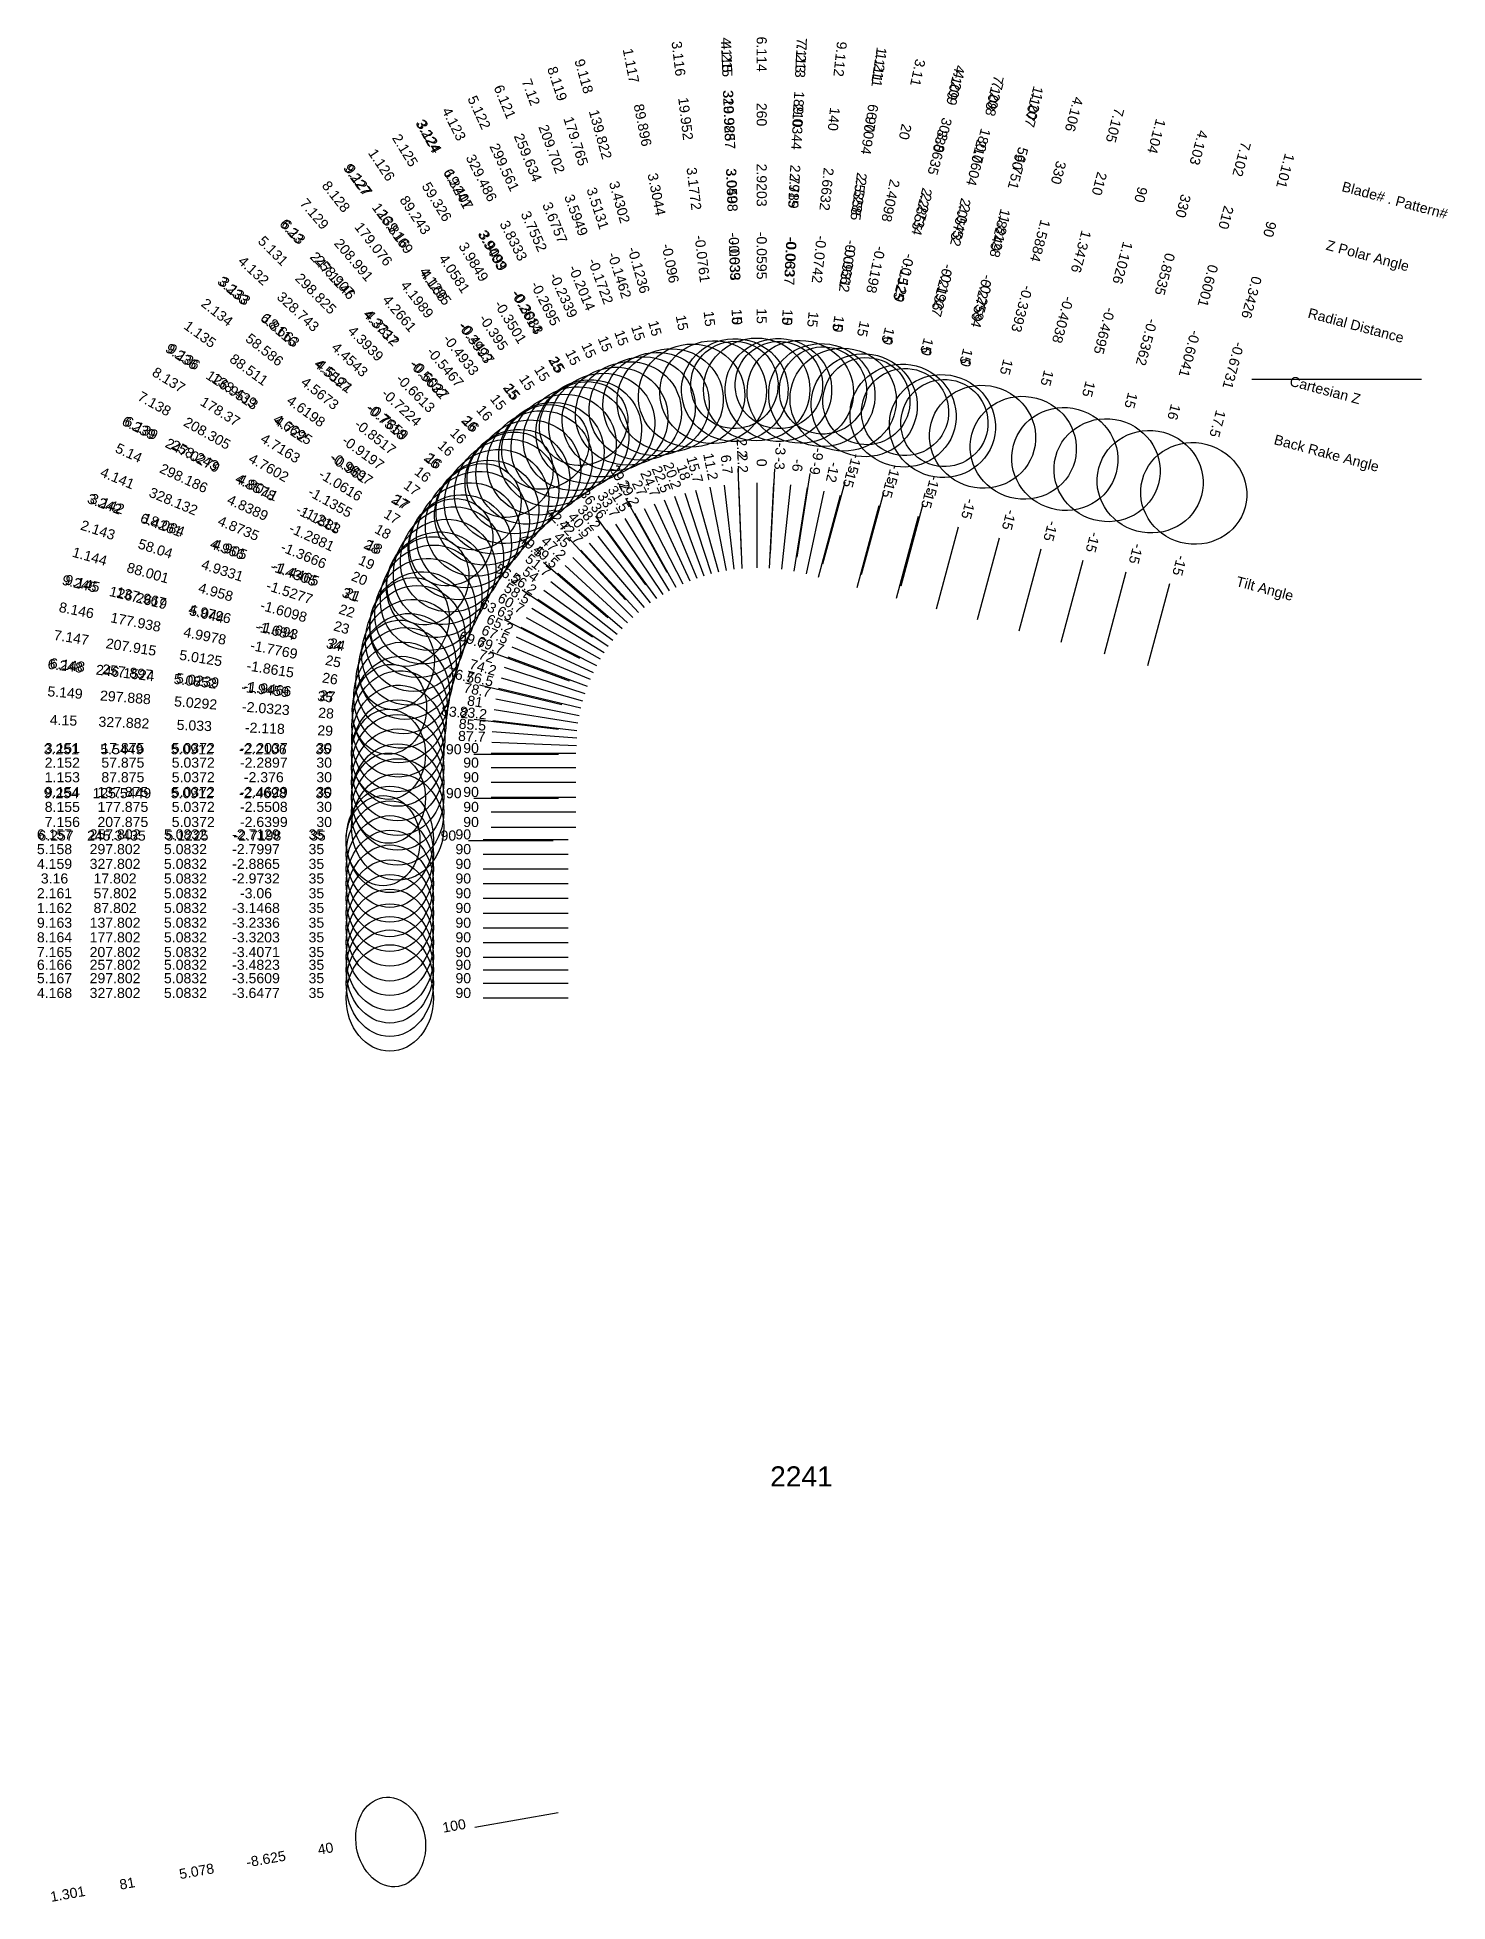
# Model space of a CAD drawing. Header units: inches. Extents: x 28.8 to 37.2, y 9 to 20.
import ezdxf
from ezdxf.enums import TextEntityAlignment as Align

# ---------------------------------------------------------------- set-up
doc = ezdxf.new("R2010")
doc.units = ezdxf.units.IN
doc.header["$MEASUREMENT"] = 0
for name, color, linetype, true_color in [('Blade_1', 30, 'Continuous', 0xff7f00), ('Blade_2', 7, 'Continuous', 0xcccc00), ('Blade_3', 7, 'Continuous', 0x00cc00), ('Blade_4', 7, 'Continuous', 0x00cccc), ('Blade_5', 7, 'Continuous', 0x0066cc), ('Blade_6', 190, 'Continuous', 0x7f00ff), ('Blade_7', 7, 'Continuous', 0xcc00cc), ('Blade_8', 7, 'Continuous', 0xcc0000), ('Blade_9', 7, 'Continuous', 0x7f3f00)]:
    doc.layers.add(name, color=color, linetype=linetype, true_color=true_color)
doc.styles.get("Standard").update_dxf_attribs({"font": 'arial.ttf'})

msp = doc.modelspace()

# ---------------------------------------------------------------- linework, layer by layer
msp.add_line((36, 18), (37, 18))
at = {"layer": 'Blade_1'}
for p, q in [((33.394, 17.445), (33.316, 16.952)), ((32.803, 17.363), (32.901, 16.873)), ((33.378, 17.362), (33.3, 16.868)), ((34.059, 17.264), (33.93, 16.781)), ((34.032, 17.191), (33.903, 16.708)), ((32.248, 17.146), (32.526, 16.731)), ((34.755, 16.998), (34.625, 16.515)), ((31.826, 16.756), (32.231, 16.462)), ((35.515, 16.794), (35.385, 16.311)), ((31.573, 16.24), (32.054, 16.105)), ((31.514, 15.624), (32.014, 15.624)), ((31.468, 14.853), (31.968, 14.853)), ((31.418, 9.462), (31.91, 9.549))]:
    msp.add_line(p, q, dxfattribs=at)
for centre, major_axis, ratio in [((32.696, 17.904), (0.308, 0.061), 0.965926), ((33.464, 17.907), (0.31, -0.049), 0.965926), ((33.471, 17.934), (0.254, -0.04), 1), ((34.175, 17.724), (0.303, -0.081), 0.965926), ((31.942, 17.605), (0.261, 0.174), 0.965926), ((34.187, 17.742), (0.248, -0.067), 1), ((34.897, 17.53), (0.303, -0.081), 0.965926), ((35.657, 17.327), (0.303, -0.081), 0.953717), ((31.38, 17.08), (0.185, 0.254), 0.956305), ((31.042, 16.39), (0.085, 0.302), 0.920505), ((30.963, 15.624), (0, 0.314), 0.866025), ((30.917, 14.853), (0, 0.314), 0.819152), ((30.922, 9.375), (-0.046, 0.262), 0.766045)]:
    msp.add_ellipse(centre, major_axis=major_axis, ratio=ratio, dxfattribs=at)
at = {"layer": 'Blade_2'}
for p, q in [((32.303, 17.18), (32.564, 16.753)), ((31.866, 16.807), (32.258, 16.497)), ((31.591, 16.302), (32.067, 16.147)), ((31.514, 15.71), (32.014, 15.71)), ((31.468, 14.94), (31.968, 14.94))]:
    msp.add_line(p, q, dxfattribs=at)
for centre, major_axis, ratio in [((32.015, 17.65), (0.268, 0.164), 0.965926), ((31.433, 17.148), (0.194, 0.247), 0.961262), ((31.067, 16.472), (0.097, 0.299), 0.927184), ((30.963, 15.71), (0, 0.314), 0.866025), ((30.917, 14.94), (0, 0.314), 0.819152)]:
    msp.add_ellipse(centre, major_axis=major_axis, ratio=ratio, dxfattribs=at)
at = {"layer": 'Blade_3'}
for p, q in [((32.888, 17.376), (32.946, 16.88)), ((32.306, 17.299), (32.55, 16.863)), ((33.476, 17.341), (33.372, 16.852)), ((32.36, 17.211), (32.604, 16.774)), ((31.823, 16.921), (32.203, 16.596)), ((31.907, 16.856), (32.287, 16.531)), ((31.506, 16.395), (31.975, 16.222)), ((31.612, 16.363), (32.081, 16.19)), ((31.412, 15.789), (31.912, 15.789)), ((31.514, 15.796), (32.014, 15.796)), ((31.468, 15.027), (31.968, 15.027))]:
    msp.add_line(p, q, dxfattribs=at)
for centre, major_axis, ratio in [((32.823, 17.924), (0.312, 0.037), 0.965926), ((33.59, 17.88), (0.307, -0.065), 0.965926), ((32.09, 17.692), (0.274, 0.153), 0.965926), ((32.06, 17.739), (0.232, 0.13), 0.906308), ((31.488, 17.214), (0.204, 0.239), 0.961262), ((31.44, 17.248), (0.173, 0.202), 0.898794), ((31.095, 16.553), (0.109, 0.295), 0.93358), ((31.034, 16.569), (0.092, 0.25), 0.857167), ((30.963, 15.796), (0, 0.314), 0.866025), ((30.909, 15.789), (0, 0.266), 0.819152), ((30.917, 15.027), (0, 0.314), 0.819152)]:
    msp.add_ellipse(centre, major_axis=major_axis, ratio=ratio, dxfattribs=at)
at = {"layer": 'Blade_4'}
for p, q in [((32.969, 17.473), (32.988, 16.973)), ((32.973, 17.385), (32.992, 16.885)), ((33.599, 17.393), (33.469, 16.91)), ((33.572, 17.315), (33.442, 16.832)), ((32.417, 17.239), (32.644, 16.794)), ((34.269, 17.128), (34.139, 16.645)), ((35.004, 16.931), (34.874, 16.448)), ((31.951, 16.903), (32.318, 16.564)), ((31.636, 16.422), (32.098, 16.231)), ((31.518, 15.86), (32.018, 15.841)), ((31.468, 15.113), (31.968, 15.113)), ((31.468, 14.352), (31.968, 14.352))]:
    msp.add_line(p, q, dxfattribs=at)
for centre, major_axis, ratio in [((32.951, 17.936), (0.314, 0.012), 0.965926), ((32.949, 17.967), (0.257, 0.01), 1), ((33.714, 17.847), (0.303, -0.081), 0.965926), ((33.727, 17.871), (0.248, -0.067), 1), ((32.167, 17.73), (0.28, 0.143), 0.965926), ((34.412, 17.661), (0.303, -0.081), 0.965926), ((35.146, 17.464), (0.303, -0.081), 0.965926), ((31.546, 17.278), (0.213, 0.231), 0.961262), ((31.126, 16.633), (0.12, 0.29), 0.939693), ((30.967, 15.882), (0.012, 0.314), 0.87462), ((30.917, 15.113), (0, 0.314), 0.819152), ((30.917, 14.352), (0, 0.314), 0.819152)]:
    msp.add_ellipse(centre, major_axis=major_axis, ratio=ratio, dxfattribs=at)
at = {"layer": 'Blade_5'}
for p, q in [((32.476, 17.265), (32.685, 16.811)), ((31.996, 16.949), (32.35, 16.595)), ((31.662, 16.481), (32.116, 16.272)), ((31.521, 15.924), (32.019, 15.885)), ((31.468, 15.2), (31.968, 15.2)), ((31.468, 14.439), (31.968, 14.439))]:
    msp.add_line(p, q, dxfattribs=at)
for centre, major_axis, ratio in [((32.245, 17.766), (0.285, 0.131), 0.965926), ((31.606, 17.339), (0.222, 0.222), 0.961262), ((31.161, 16.712), (0.131, 0.285), 0.945519), ((30.971, 15.968), (0.025, 0.313), 0.882948), ((30.917, 15.2), (0, 0.314), 0.819152), ((30.917, 14.439), (0, 0.314), 0.819152)]:
    msp.add_ellipse(centre, major_axis=major_axis, ratio=ratio, dxfattribs=at)
at = {"layer": 'Blade_6'}
for p, q in [((33.08, 17.389), (33.08, 16.889)), ((32.535, 17.289), (32.727, 16.827)), ((31.968, 17.067), (32.307, 16.7)), ((32.043, 16.992), (32.383, 16.625)), ((31.591, 16.583), (32.036, 16.356)), ((31.69, 16.539), (32.136, 16.312)), ((31.415, 15.995), (31.911, 15.936)), ((31.524, 15.989), (32.02, 15.93)), ((31.468, 15.287), (31.968, 15.287)), ((31.381, 15.28), (31.881, 15.28)), ((31.468, 14.518), (31.968, 14.518))]:
    msp.add_line(p, q, dxfattribs=at)
for centre, major_axis, ratio in [((32.324, 17.799), (0.29, 0.12), 0.965926), ((33.08, 17.94), (0.314, 0), 0.965926), ((31.669, 17.397), (0.231, 0.213), 0.961262), ((31.626, 17.437), (0.195, 0.181), 0.898794), ((31.199, 16.789), (0.143, 0.28), 0.951057), ((31.142, 16.812), (0.121, 0.237), 0.882948), ((30.976, 16.053), (0.037, 0.312), 0.891007), ((30.915, 16.054), (0.031, 0.264), 0.819152), ((30.917, 15.287), (0, 0.314), 0.819152), ((30.877, 15.28), (0, 0.266), 0.819152), ((30.917, 14.518), (0, 0.314), 0.819152)]:
    msp.add_ellipse(centre, major_axis=major_axis, ratio=ratio, dxfattribs=at)
at = {"layer": 'Blade_7'}
for p, q in [((33.18, 17.386), (33.153, 16.887)), ((33.185, 17.472), (33.159, 16.973)), ((32.596, 17.31), (32.769, 16.841)), ((33.827, 17.33), (33.697, 16.847)), ((33.8, 17.254), (33.671, 16.771)), ((34.51, 17.063), (34.38, 16.581)), ((32.092, 17.034), (32.417, 16.654)), ((35.257, 16.863), (35.128, 16.38)), ((31.721, 16.595), (32.157, 16.351)), ((31.532, 16.052), (32.026, 15.974)), ((31.514, 15.36), (32.014, 15.36)), ((31.468, 14.593), (31.968, 14.593))]:
    msp.add_line(p, q, dxfattribs=at)
for centre, major_axis, ratio in [((32.405, 17.828), (0.295, 0.109), 0.965926), ((33.208, 17.937), (0.314, -0.016), 0.965926), ((33.211, 17.966), (0.257, -0.013), 1), ((33.943, 17.786), (0.303, -0.081), 0.965926), ((33.955, 17.807), (0.248, -0.067), 1), ((34.652, 17.596), (0.303, -0.081), 0.965926), ((31.734, 17.453), (0.239, 0.204), 0.961262), ((35.4, 17.396), (0.303, -0.081), 0.961262), ((31.24, 16.864), (0.153, 0.274), 0.951057), ((30.987, 16.138), (0.049, 0.31), 0.898794), ((30.963, 15.36), (0, 0.314), 0.866025), ((30.917, 14.593), (0, 0.314), 0.819152)]:
    msp.add_ellipse(centre, major_axis=major_axis, ratio=ratio, dxfattribs=at)
at = {"layer": 'Blade_8'}
for p, q in [((32.657, 17.329), (32.812, 16.854)), ((32.143, 17.074), (32.452, 16.681)), ((31.754, 16.65), (32.18, 16.389)), ((31.543, 16.116), (32.033, 16.018)), ((31.514, 15.449), (32.014, 15.449)), ((31.468, 14.68), (31.968, 14.68))]:
    msp.add_line(p, q, dxfattribs=at)
for centre, major_axis, ratio in [((32.487, 17.854), (0.299, 0.097), 0.965926), ((31.801, 17.507), (0.247, 0.194), 0.965926), ((31.284, 16.938), (0.164, 0.268), 0.956305), ((31.002, 16.223), (0.061, 0.308), 0.906308), ((30.963, 15.449), (0, 0.314), 0.866025), ((30.917, 14.68), (0, 0.314), 0.819152)]:
    msp.add_ellipse(centre, major_axis=major_axis, ratio=ratio, dxfattribs=at)
at = {"layer": 'Blade_9'}
for p, q in [((33.279, 17.377), (33.227, 16.88)), ((32.719, 17.346), (32.855, 16.864)), ((32.13, 17.193), (32.424, 16.789)), ((32.195, 17.111), (32.489, 16.707)), ((31.697, 16.759), (32.112, 16.481)), ((31.789, 16.704), (32.205, 16.426)), ((31.446, 16.198), (31.932, 16.082)), ((31.557, 16.178), (32.043, 16.062)), ((31.412, 15.53), (31.912, 15.53)), ((31.514, 15.537), (32.014, 15.537)), ((31.468, 14.766), (31.968, 14.766))]:
    msp.add_line(p, q, dxfattribs=at)
for centre, major_axis, ratio in [((32.57, 17.876), (0.302, 0.085), 0.965926), ((33.337, 17.926), (0.312, -0.033), 0.965926), ((31.87, 17.557), (0.254, 0.185), 0.965926), ((31.834, 17.601), (0.215, 0.156), 0.906308), ((31.33, 17.01), (0.174, 0.261), 0.956305), ((31.278, 17.039), (0.148, 0.221), 0.891007), ((31.02, 16.307), (0.073, 0.305), 0.913545), ((30.956, 16.316), (0.062, 0.259), 0.829038), ((30.963, 15.537), (0, 0.314), 0.866025), ((30.909, 15.53), (0, 0.266), 0.819152), ((30.917, 14.766), (0, 0.314), 0.819152)]:
    msp.add_ellipse(centre, major_axis=major_axis, ratio=ratio, dxfattribs=at)

# ---------------------------------------------------------------- texts
for s, height, p in [('Blade# . Pattern#', 0.05937, (36.533, 19.139)), ('Z Polar Angle', 0.05937, (36.44, 18.794)), ('Radial Distance', 0.05937, (36.333, 18.393)), ('Cartesian Z', 0.05937, (36.225, 17.992)), ('Back Rake Angle', 0.05937, (36.133, 17.647)), ('Tilt Angle', 0.0594, (35.909, 16.811))]:
    msp.add_text(s, height=height, rotation=345).set_placement(p, align=Align.MIDDLE_LEFT)
msp.add_text('2241', height=0.1187).set_placement((33.344, 11.531), align=Align.MIDDLE_CENTER)
at = {"layer": 'Blade_1'}
for s, rotation, p in [('1.117', 281.25, (32.31, 19.843)), ('1.211', 261, (33.772, 19.83)), ('1.111', 261, (33.773, 19.859)), ('1.207', 255, (34.684, 19.596)), ('1.107', 255, (34.687, 19.633)), ('89.896', 281.25, (32.379, 19.493)), ('66.7094', 261, (33.716, 19.478)), ('90', 261, (33.718, 19.507)), ('1.104', 255, (35.409, 19.44)), ('1.126', 303.75, (30.844, 19.248)), ('56.751', 255, (34.592, 19.252)), ('90', 255, (34.594, 19.289)), ('1.101', 255, (36.169, 19.236)), ('3.3044', 281.25, (32.461, 19.085)), ('2.5285', 261, (33.651, 19.067)), ('2.5358', 261, (33.653, 19.097)), ('90', 255, (35.317, 19.096)), ('89.243', 303.75, (31.042, 18.952)), ('1.8128', 255, (34.484, 18.85)), ('1.8249', 255, (34.487, 18.888)), ('90', 255, (36.077, 18.892)), ('-0.0931', 261, (33.588, 18.686)), ('1.1026', 255, (35.209, 18.694)), ('4.0581', 303.75, (31.273, 18.607)), ('-0.096', 281.25, (32.542, 18.678)), ('-0.0662', 261, (33.586, 18.657)), ('-0.2759', 255, (34.379, 18.486)), ('0.3426', 255, (35.969, 18.49)), ('-0.2584', 255, (34.377, 18.449)), ('-0.395', 303.75, (31.504, 18.261)), ('15', 281.25, (32.611, 18.328)), ('15', 261, (33.532, 18.334)), ('-0.4695', 255, (35.102, 18.293)), ('1.135', 324, (29.781, 18.242)), ('0', 261, (33.53, 18.305)), ('88.511', 324, (30.069, 18.033)), ('15', 255, (34.287, 18.142)), ('-0.6731', 255, (35.862, 18.089)), ('0', 255, (34.284, 18.105)), ('15', 303.75, (31.701, 17.965)), ('15', 255, (35.009, 17.949)), ('4.6198', 324, (30.406, 17.788)), ('17.5', 255, (35.769, 17.745)), ('-0.9197', 324, (30.742, 17.544)), ('-9', 261, (33.413, 17.563)), ('11.2', 281.25, (32.78, 17.48)), ('-9', 261, (33.396, 17.479)), ('17', 324, (31.03, 17.335)), ('-15', 255, (34.09, 17.379)), ('33.7', 303.75, (32.182, 17.245)), ('-15', 255, (34.063, 17.306)), ('-15', 255, (34.785, 17.112)), ('1.144', 344.25, (29.14, 16.927)), ('-15', 255, (35.545, 16.909)), ('88.001', 344.25, (29.483, 16.83)), ('54', 324, (31.73, 16.826)), ('4.958', 344.25, (29.883, 16.717)), ('-1.6098', 344.25, (30.283, 16.604)), ('23', 344.25, (30.625, 16.508)), ('74.2', 344.25, (31.458, 16.273)), ('1.153', 360, (28.986, 15.624)), ('87.875', 360, (29.343, 15.624)), ('5.0372', 360, (29.758, 15.624)), ('-2.376', 360, (30.174, 15.624)), ('30', 360, (30.53, 15.624)), ('90', 360, (31.396, 15.624)), ('1.162', 360, (28.94, 14.853)), ('87.802', 360, (29.297, 14.853)), ('5.0832', 360, (29.712, 14.853)), ('-3.1468', 360, (30.128, 14.853)), ('35', 360, (30.484, 14.853)), ('90', 360, (31.35, 14.853)), ('100', 10, (31.301, 9.442)), ('40', 10, (30.543, 9.308)), ('5.078', 10, (29.783, 9.174)), ('-8.625', 10, (30.192, 9.246)), ('81', 10, (29.374, 9.102)), ('1.301', 10, (29.023, 9.04))]:
    msp.add_text(s, height=0.0594, rotation=rotation, dxfattribs=at).set_placement(p, align=Align.CENTER)
at = {"layer": 'Blade_2'}
for s, rotation, p in [('2.125', 301.5, (30.982, 19.335)), ('59.326', 301.5, (31.169, 19.031)), ('3.9849', 301.5, (31.386, 18.677)), ('2.134', 321.75, (29.881, 18.372)), ('-0.3501', 301.5, (31.603, 18.323)), ('58.586', 321.75, (30.16, 18.151)), ('15', 301.5, (31.789, 18.019)), ('4.5673', 321.75, (30.487, 17.894)), ('-0.8517', 321.75, (30.813, 17.637)), ('16', 321.75, (31.093, 17.416)), ('31.5', 301.5, (32.241, 17.281)), ('2.143', 342, (29.187, 17.083)), ('58.04', 342, (29.526, 16.973)), ('4.9331', 342, (29.921, 16.845)), ('51.7', 321.75, (31.773, 16.88)), ('-1.5277', 342, (30.317, 16.716)), ('22', 342, (30.655, 16.606)), ('72', 342, (31.478, 16.339)), ('2.152', 360, (28.986, 15.71)), ('57.875', 360, (29.343, 15.71)), ('5.0372', 360, (29.758, 15.71)), ('-2.2897', 360, (30.174, 15.71)), ('30', 360, (30.53, 15.71)), ('90', 360, (31.396, 15.71)), ('2.161', 360, (28.94, 14.94)), ('57.802', 360, (29.297, 14.94)), ('5.0832', 360, (29.712, 14.94)), ('-3.06', 360, (30.128, 14.94)), ('35', 360, (30.484, 14.94)), ('90', 360, (31.35, 14.94))]:
    msp.add_text(s, height=0.0594, rotation=rotation, dxfattribs=at).set_placement(p, align=Align.CENTER)
at = {"layer": 'Blade_3'}
for s, rotation, p in [('3.116', 276.75, (32.59, 19.887)), ('3.11', 258, (34.001, 19.814)), ('19.952', 276.75, (32.632, 19.533)), ('3.224', 299.25, (31.117, 19.421)), ('3.124', 299.25, (31.124, 19.416)), ('20', 258, (33.927, 19.465)), ('6.3241', 299.25, (31.291, 19.11)), ('3.1772', 276.75, (32.681, 19.12)), ('19.407', 299.25, (31.298, 19.105)), ('2.4098', 258, (33.841, 19.059)), ('3.9403', 299.25, (31.495, 18.748)), ('3.9099', 299.25, (31.501, 18.743)), ('-0.0761', 276.75, (32.73, 18.707)), ('-0.1198', 258, (33.754, 18.652)), ('3.233', 319.5, (29.974, 18.501)), ('3.133', 319.5, (29.985, 18.498)), ('-0.2614', 299.25, (31.698, 18.385)), ('-0.3083', 299.25, (31.705, 18.38)), ('6.8116', 319.5, (30.245, 18.269)), ('18.663', 319.5, (30.256, 18.266)), ('15', 276.75, (32.772, 18.354)), ('15', 258, (33.68, 18.303)), ('4.5597', 319.5, (30.561, 17.999)), ('4.5121', 319.5, (30.572, 17.996)), ('25', 299.25, (31.872, 18.074)), ('15', 299.25, (31.879, 18.069)), ('-0.7518', 319.5, (30.877, 17.729)), ('-0.7859', 319.5, (30.888, 17.727)), ('26', 319.5, (31.148, 17.498)), ('16', 319.5, (31.159, 17.495)), ('29.2', 299.25, (32.248, 17.403)), ('6.7', 276.75, (32.874, 17.494)), ('-12', 258, (33.5, 17.457)), ('29.2', 299.25, (32.302, 17.314)), ('3.242', 339.75, (29.225, 17.237)), ('3.142', 339.75, (29.241, 17.238)), ('6.4261', 339.75, (29.559, 17.114)), ('18.084', 339.75, (29.575, 17.114)), ('4.966', 339.75, (29.949, 16.97)), ('4.905', 339.75, (29.965, 16.97)), ('49.5', 319.5, (31.733, 16.998)), ('49.5', 319.5, (31.817, 16.933)), ('-1.4305', 339.75, (30.339, 16.826)), ('-1.4465', 339.75, (30.355, 16.827)), ('31', 339.75, (30.673, 16.703)), ('21', 339.75, (30.689, 16.703)), ('69.7', 339.75, (31.395, 16.436)), ('69.7', 339.75, (31.501, 16.404)), ('3.251', 360, (28.98, 15.789)), ('3.151', 360, (28.986, 15.796)), ('5.5449', 360, (29.337, 15.789)), ('17.875', 360, (29.343, 15.796)), ('5.0912', 360, (29.752, 15.789)), ('5.0372', 360, (29.758, 15.796)), ('-2.2106', 360, (30.168, 15.789)), ('-2.2037', 360, (30.174, 15.796)), ('35', 360, (30.524, 15.789)), ('30', 360, (30.53, 15.796)), ('90', 360, (31.294, 15.789)), ('90', 360, (31.396, 15.796)), ('3.16', 360, (28.94, 15.027)), ('17.802', 360, (29.297, 15.027)), ('5.0832', 360, (29.712, 15.027)), ('-2.9732', 360, (30.128, 15.027)), ('35', 360, (30.484, 15.027)), ('90', 360, (31.35, 15.027))]:
    msp.add_text(s, height=0.0594, rotation=rotation, dxfattribs=at).set_placement(p, align=Align.CENTER)
at = {"layer": 'Blade_4'}
for s, rotation, p in [('4.115', 272.25, (32.873, 19.911)), ('4.215', 272.25, (32.874, 19.885)), ('4.209', 255, (34.223, 19.725)), ('4.109', 255, (34.226, 19.757)), ('329.988', 272.25, (32.887, 19.555)), ('310.9257', 272.25, (32.888, 19.529)), ('4.123', 297, (31.269, 19.492)), ('4.106', 255, (34.923, 19.57)), ('303.8635', 255, (34.131, 19.381)), ('330', 255, (34.134, 19.413)), ('4.103', 255, (35.658, 19.373)), ('329.486', 297, (31.431, 19.174)), ('3.049', 272.25, (32.904, 19.14)), ('330', 255, (34.831, 19.226)), ('3.0508', 272.25, (32.904, 19.114)), ('2.2855', 255, (34.026, 19.011)), ('2.2734', 255, (34.024, 18.98)), ('330', 255, (35.566, 19.029)), ('3.8333', 297, (31.62, 18.804)), ('1.5884', 255, (34.723, 18.824)), ('-0.0639', 272.25, (32.92, 18.724)), ('-0.033', 272.25, (32.92, 18.698)), ('4.132', 317.25, (30.094, 18.619)), ('-0.1525', 255, (33.919, 18.61)), ('0.8535', 255, (35.458, 18.627)), ('-0.129', 255, (33.916, 18.578)), ('328.743', 317.25, (30.356, 18.377)), ('-0.2695', 297, (31.808, 18.434)), ('-0.3393', 255, (34.616, 18.423)), ('15', 272.25, (32.934, 18.369)), ('0', 272.25, (32.934, 18.342)), ('15', 255, (33.826, 18.266)), ('0', 255, (33.824, 18.234)), ('-0.5362', 255, (35.351, 18.226)), ('4.4543', 317.25, (30.661, 18.095)), ('15', 297, (31.97, 18.116)), ('15', 255, (34.524, 18.079)), ('-0.7224', 317.25, (30.966, 17.813)), ('15', 255, (35.259, 17.882)), ('16', 317.25, (31.228, 17.571)), ('2.2', 272.25, (32.964, 17.592)), ('2.2', 272.25, (32.968, 17.504)), ('-15', 255, (33.629, 17.508)), ('4.141', 337.5, (29.3, 17.39)), ('27', 297, (32.363, 17.345)), ('-15', 255, (33.602, 17.429)), ('328.132', 337.5, (29.63, 17.253)), ('-15', 255, (34.3, 17.243)), ('4.8735', 337.5, (30.014, 17.094)), ('47.2', 317.25, (31.863, 16.984)), ('-15', 255, (35.034, 17.046)), ('-1.3666', 337.5, (30.398, 16.935)), ('20', 337.5, (30.727, 16.799)), ('67.5', 337.5, (31.526, 16.468)), ('4.15', 357.75, (28.992, 15.96)), ('327.882', 357.75, (29.348, 15.946)), ('5.033', 357.75, (29.763, 15.929)), ('-2.118', 357.75, (30.179, 15.913)), ('29', 357.75, (30.535, 15.899)), ('87.7', 357.75, (31.399, 15.865)), ('4.159', 360, (28.94, 15.113)), ('327.802', 360, (29.297, 15.113)), ('5.0832', 360, (29.712, 15.113)), ('-2.8865', 360, (30.128, 15.113)), ('35', 360, (30.484, 15.113)), ('90', 360, (31.35, 15.113)), ('4.168', 360, (28.94, 14.352)), ('327.802', 360, (29.297, 14.352)), ('5.0832', 360, (29.712, 14.352)), ('-3.6477', 360, (30.128, 14.352)), ('35', 360, (30.484, 14.352)), ('90', 360, (31.35, 14.352))]:
    msp.add_text(s, height=0.0594, rotation=rotation, dxfattribs=at).set_placement(p, align=Align.CENTER)
at = {"layer": 'Blade_5'}
for s, rotation, p in [('5.122', 294.75, (31.417, 19.561)), ('299.561', 294.75, (31.566, 19.238)), ('3.7552', 294.75, (31.74, 18.86)), ('5.131', 315, (30.208, 18.736)), ('298.825', 315, (30.46, 18.484)), ('-0.2339', 294.75, (31.914, 18.483)), ('4.3939', 315, (30.754, 18.19)), ('15', 294.75, (32.064, 18.159)), ('-0.6613', 315, (31.048, 17.897)), ('16', 315, (31.3, 17.645)), ('5.14', 335.25, (29.366, 17.539)), ('298.186', 335.25, (29.69, 17.39)), ('24.7', 294.75, (32.426, 17.373)), ('4.8389', 335.25, (30.067, 17.216)), ('-1.2881', 335.25, (30.445, 17.042)), ('45', 315, (31.912, 17.033)), ('19', 335.25, (30.768, 16.893)), ('65.2', 335.25, (31.554, 16.531)), ('5.149', 355.5, (29, 16.123)), ('297.888', 355.5, (29.356, 16.095)), ('5.0292', 355.5, (29.77, 16.062)), ('-2.0323', 355.5, (30.184, 16.03)), ('28', 355.5, (30.539, 16.002)), ('85.5', 355.5, (31.402, 15.934)), ('5.158', 360, (28.94, 15.2)), ('297.802', 360, (29.297, 15.2)), ('5.0832', 360, (29.712, 15.2)), ('-2.7997', 360, (30.128, 15.2)), ('35', 360, (30.484, 15.2)), ('90', 360, (31.35, 15.2)), ('5.167', 360, (28.94, 14.439)), ('297.802', 360, (29.297, 14.439)), ('5.0832', 360, (29.712, 14.439)), ('-3.5609', 360, (30.128, 14.439)), ('35', 360, (30.484, 14.439)), ('90', 360, (31.35, 14.439))]:
    msp.add_text(s, height=0.0594, rotation=rotation, dxfattribs=at).set_placement(p, align=Align.CENTER)
at = {"layer": 'Blade_6'}
for s, rotation, p in [('6.114', 270, (33.08, 19.917)), ('6.121', 292.5, (31.568, 19.625)), ('260', 270, (33.08, 19.561)), ('259.634', 292.5, (31.704, 19.296)), ('2.9203', 270, (33.08, 19.145)), ('3.6757', 292.5, (31.863, 18.912)), ('6.23', 312.75, (30.317, 18.853)), ('6.13', 312.75, (30.327, 18.849)), ('-0.0595', 270, (33.08, 18.729)), ('247.1146', 312.75, (30.559, 18.591)), ('258.907', 312.75, (30.569, 18.587)), ('-0.2014', 292.5, (32.022, 18.528)), ('4.3737', 312.75, (30.841, 18.286)), ('4.3312', 312.75, (30.851, 18.282)), ('15', 270, (33.08, 18.373)), ('15', 292.5, (32.159, 18.198)), ('-0.5632', 312.75, (31.123, 17.981)), ('-0.6027', 312.75, (31.133, 17.977)), ('6.239', 333, (29.424, 17.687)), ('6.139', 333, (29.438, 17.686)), ('26', 312.75, (31.365, 17.719)), ('16', 312.75, (31.375, 17.715)), ('247.0279', 333, (29.741, 17.525)), ('258.243', 333, (29.755, 17.525)), ('22.5', 292.5, (32.49, 17.399)), ('0', 270, (33.08, 17.508)), ('4.8578', 333, (30.112, 17.337)), ('4.8011', 333, (30.126, 17.336)), ('-1.1883', 333, (30.482, 17.148)), ('-1.211', 333, (30.496, 17.147)), ('42.7', 312.75, (31.887, 17.154)), ('42.7', 312.75, (31.963, 17.08)), ('28', 333, (30.799, 16.986)), ('18', 333, (30.813, 16.985)), ('63', 333, (31.485, 16.637)), ('63', 333, (31.584, 16.593)), ('6.248', 353.25, (29, 16.281)), ('6.148', 353.25, (29.013, 16.286)), ('246.1524', 353.25, (29.353, 16.239)), ('257.897', 353.25, (29.367, 16.244)), ('5.0852', 353.25, (29.766, 16.19)), ('5.0239', 353.25, (29.78, 16.195)), ('-1.9459', 353.25, (30.179, 16.141)), ('-1.9466', 353.25, (30.193, 16.146)), ('35', 353.25, (30.533, 16.099)), ('27', 353.25, (30.546, 16.104)), ('83.2', 353.25, (31.297, 16.009)), ('83.2', 353.25, (31.406, 16.003)), ('6.157', 360, (28.94, 15.287)), ('6.257', 360, (28.949, 15.28)), ('245.3435', 360, (29.305, 15.28)), ('257.802', 360, (29.297, 15.287)), ('5.0832', 360, (29.712, 15.287)), ('5.1225', 360, (29.721, 15.28)), ('-2.7129', 360, (30.128, 15.287)), ('-2.7198', 360, (30.136, 15.28)), ('35', 360, (30.484, 15.287)), ('35', 360, (30.493, 15.28)), ('90', 360, (31.262, 15.28)), ('90', 360, (31.35, 15.287)), ('6.166', 360, (28.94, 14.518)), ('257.802', 360, (29.297, 14.518)), ('5.0832', 360, (29.712, 14.518)), ('-3.4823', 360, (30.128, 14.518)), ('35', 360, (30.484, 14.518)), ('90', 360, (31.35, 14.518))]:
    msp.add_text(s, height=0.0594, rotation=rotation, dxfattribs=at).set_placement(p, align=Align.CENTER)
at = {"layer": 'Blade_7'}
for s, rotation, p in [('7.113', 267, (33.312, 19.911)), ('7.213', 267, (33.311, 19.883)), ('7.12', 290.25, (31.721, 19.682)), ('189.0344', 267, (33.293, 19.527)), ('7.208', 255, (34.452, 19.661)), ('7.108', 255, (34.454, 19.696)), ('210', 267, (33.293, 19.555)), ('7.105', 255, (35.164, 19.505)), ('209.702', 290.25, (31.844, 19.348)), ('180.7604', 255, (34.359, 19.317)), ('210', 255, (34.362, 19.351)), ('7.102', 255, (35.911, 19.305)), ('2.7915', 267, (33.272, 19.14)), ('2.789', 267, (33.271, 19.112)), ('210', 255, (35.072, 19.161)), ('7.129', 310.5, (30.45, 18.956)), ('3.5949', 290.25, (31.988, 18.958)), ('2.0452', 255, (34.252, 18.916)), ('2.0573', 255, (34.254, 18.95)), ('210', 255, (35.819, 18.961)), ('208.991', 310.5, (30.682, 18.685)), ('-0.0337', 267, (33.249, 18.697)), ('-0.063', 267, (33.25, 18.725)), ('1.3476', 255, (34.964, 18.76)), ('-0.1722', 290.25, (32.132, 18.568)), ('-0.2136', 255, (34.147, 18.549)), ('-0.1927', 255, (34.144, 18.514)), ('0.6001', 255, (35.712, 18.559)), ('4.2661', 310.5, (30.952, 18.369)), ('-0.4038', 255, (34.857, 18.358)), ('15', 267, (33.231, 18.369)), ('0', 267, (33.231, 18.342)), ('15', 290.25, (32.255, 18.234)), ('-0.6041', 255, (35.604, 18.158)), ('-0.5467', 310.5, (31.221, 18.053)), ('15', 255, (34.055, 18.204)), ('0', 255, (34.052, 18.17)), ('15', 255, (34.764, 18.014)), ('7.138', 330.75, (29.515, 17.83)), ('16', 310.5, (31.453, 17.782)), ('16', 255, (35.512, 17.814)), ('208.305', 330.75, (29.826, 17.656)), ('-3', 267, (33.191, 17.591)), ('4.7602', 330.75, (30.189, 17.453)), ('20.2', 290.25, (32.555, 17.422)), ('-3', 267, (33.186, 17.505)), ('-15', 255, (33.858, 17.444)), ('-15', 255, (33.831, 17.368)), ('-1.1355', 330.75, (30.551, 17.25)), ('40.5', 310.5, (32.015, 17.124)), ('-15', 255, (34.54, 17.178)), ('18', 330.75, (30.862, 17.076)), ('-15', 255, (35.288, 16.978)), ('60.7', 330.75, (31.617, 16.653)), ('7.147', 351, (29.035, 16.448)), ('207.915', 351, (29.387, 16.392)), ('5.0125', 351, (29.798, 16.327)), ('-1.8615', 351, (30.208, 16.262)), ('26', 351, (30.56, 16.206)), ('81', 351, (31.415, 16.071)), ('7.156', 360, (28.986, 15.36)), ('207.875', 360, (29.343, 15.36)), ('5.0372', 360, (29.758, 15.36)), ('-2.6399', 360, (30.174, 15.36)), ('30', 360, (30.53, 15.36)), ('90', 360, (31.396, 15.36)), ('7.165', 360, (28.94, 14.593)), ('207.802', 360, (29.297, 14.593)), ('5.0832', 360, (29.712, 14.593)), ('-3.4071', 360, (30.128, 14.593)), ('35', 360, (30.484, 14.593)), ('90', 360, (31.35, 14.593))]:
    msp.add_text(s, height=0.0594, rotation=rotation, dxfattribs=at).set_placement(p, align=Align.CENTER)
at = {"layer": 'Blade_8'}
for s, rotation, p in [('8.119', 288, (31.876, 19.734)), ('179.765', 288, (31.986, 19.395)), ('8.128', 308.25, (30.577, 19.059)), ('3.5131', 288, (32.115, 18.999)), ('179.076', 308.25, (30.798, 18.779)), ('-0.1462', 288, (32.243, 18.604)), ('4.1989', 308.25, (31.055, 18.453)), ('-0.4933', 308.25, (31.313, 18.126)), ('15', 288, (32.353, 18.265)), ('8.137', 328.5, (29.598, 17.971)), ('178.37', 328.5, (29.902, 17.785)), ('15', 308.25, (31.533, 17.847)), ('4.7163', 328.5, (30.257, 17.568)), ('18', 288, (32.621, 17.442)), ('-1.0616', 328.5, (30.611, 17.351)), ('17', 328.5, (30.915, 17.165)), ('38.2', 308.25, (32.069, 17.167)), ('58.5', 328.5, (31.653, 16.712)), ('8.146', 348.75, (29.064, 16.609)), ('177.938', 348.75, (29.413, 16.539)), ('4.9978', 348.75, (29.821, 16.458)), ('-1.7769', 348.75, (30.228, 16.377)), ('25', 348.75, (30.578, 16.308)), ('78.7', 348.75, (31.427, 16.139)), ('8.155', 360, (28.986, 15.449)), ('177.875', 360, (29.343, 15.449)), ('5.0372', 360, (29.758, 15.449)), ('-2.5508', 360, (30.174, 15.449)), ('30', 360, (30.53, 15.449)), ('90', 360, (31.396, 15.449)), ('8.164', 360, (28.94, 14.68)), ('177.802', 360, (29.297, 14.68)), ('5.0832', 360, (29.712, 14.68)), ('-3.3203', 360, (30.128, 14.68)), ('35', 360, (30.484, 14.68)), ('90', 360, (31.35, 14.68))]:
    msp.add_text(s, height=0.0594, rotation=rotation, dxfattribs=at).set_placement(p, align=Align.CENTER)
at = {"layer": 'Blade_9'}
for s, rotation, p in [('9.112', 264, (33.543, 19.891)), ('9.118', 285.75, (32.033, 19.779)), ('139.822', 285.75, (32.13, 19.436)), ('140', 264, (33.506, 19.537)), ('9.227', 306, (30.7, 19.161)), ('9.127', 306, (30.709, 19.156)), ('2.6632', 264, (33.463, 19.124)), ('3.4302', 285.75, (32.243, 19.036)), ('126.8169', 306, (30.91, 18.873)), ('139.16', 306, (30.918, 18.868)), ('-0.0742', 264, (33.419, 18.71)), ('-0.1236', 285.75, (32.356, 18.636)), ('4.1295', 306, (31.162, 18.532)), ('4.166', 306, (31.154, 18.536)), ('15', 264, (33.382, 18.356)), ('-0.3993', 306, (31.398, 18.2)), ('-0.4427', 306, (31.407, 18.196)), ('15', 285.75, (32.452, 18.293)), ('9.236', 326.25, (29.674, 18.11)), ('9.136', 326.25, (29.687, 18.108)), ('126.9513', 326.25, (29.971, 17.912)), ('138.439', 326.25, (29.983, 17.91)), ('25', 306, (31.608, 17.912)), ('15', 306, (31.616, 17.907)), ('4.6695', 326.25, (30.329, 17.68)), ('4.722', 326.25, (30.316, 17.682)), ('-0.9897', 326.25, (30.674, 17.449)), ('-0.961', 326.25, (30.662, 17.451)), ('15.7', 285.75, (32.687, 17.46)), ('-6', 264, (33.292, 17.495)), ('27', 326.25, (30.958, 17.253)), ('17', 326.25, (30.971, 17.251)), ('36', 306, (32.06, 17.289)), ('36', 306, (32.125, 17.207)), ('9.245', 346.5, (29.081, 16.766)), ('9.145', 346.5, (29.098, 16.768)), ('56.2', 326.25, (31.598, 16.825)), ('56.2', 326.25, (31.69, 16.77)), ('126.2619', 346.5, (29.427, 16.683)), ('137.967', 346.5, (29.445, 16.685)), ('4.9796', 346.5, (29.849, 16.588)), ('5.044', 346.5, (29.831, 16.586)), ('-1.684', 346.5, (30.235, 16.489)), ('-1.693', 346.5, (30.253, 16.491)), ('34', 346.5, (30.582, 16.406)), ('24', 346.5, (30.6, 16.408)), ('76.5', 346.5, (31.33, 16.226)), ('76.5', 346.5, (31.441, 16.206)), ('9.254', 360, (28.98, 15.53)), ('9.154', 360, (28.986, 15.537)), ('125.5449', 360, (29.337, 15.53)), ('137.875', 360, (29.343, 15.537)), ('5.0912', 360, (29.752, 15.53)), ('5.0372', 360, (29.758, 15.537)), ('-2.4698', 360, (30.168, 15.53)), ('-2.4629', 360, (30.174, 15.537)), ('35', 360, (30.524, 15.53)), ('30', 360, (30.53, 15.537)), ('90', 360, (31.294, 15.53)), ('90', 360, (31.396, 15.537)), ('9.163', 360, (28.94, 14.766)), ('137.802', 360, (29.297, 14.766)), ('5.0832', 360, (29.712, 14.766)), ('-3.2336', 360, (30.128, 14.766)), ('35', 360, (30.484, 14.766)), ('90', 360, (31.35, 14.766))]:
    msp.add_text(s, height=0.0594, rotation=rotation, dxfattribs=at).set_placement(p, align=Align.CENTER)

doc.saveas('drawing.dxf')
